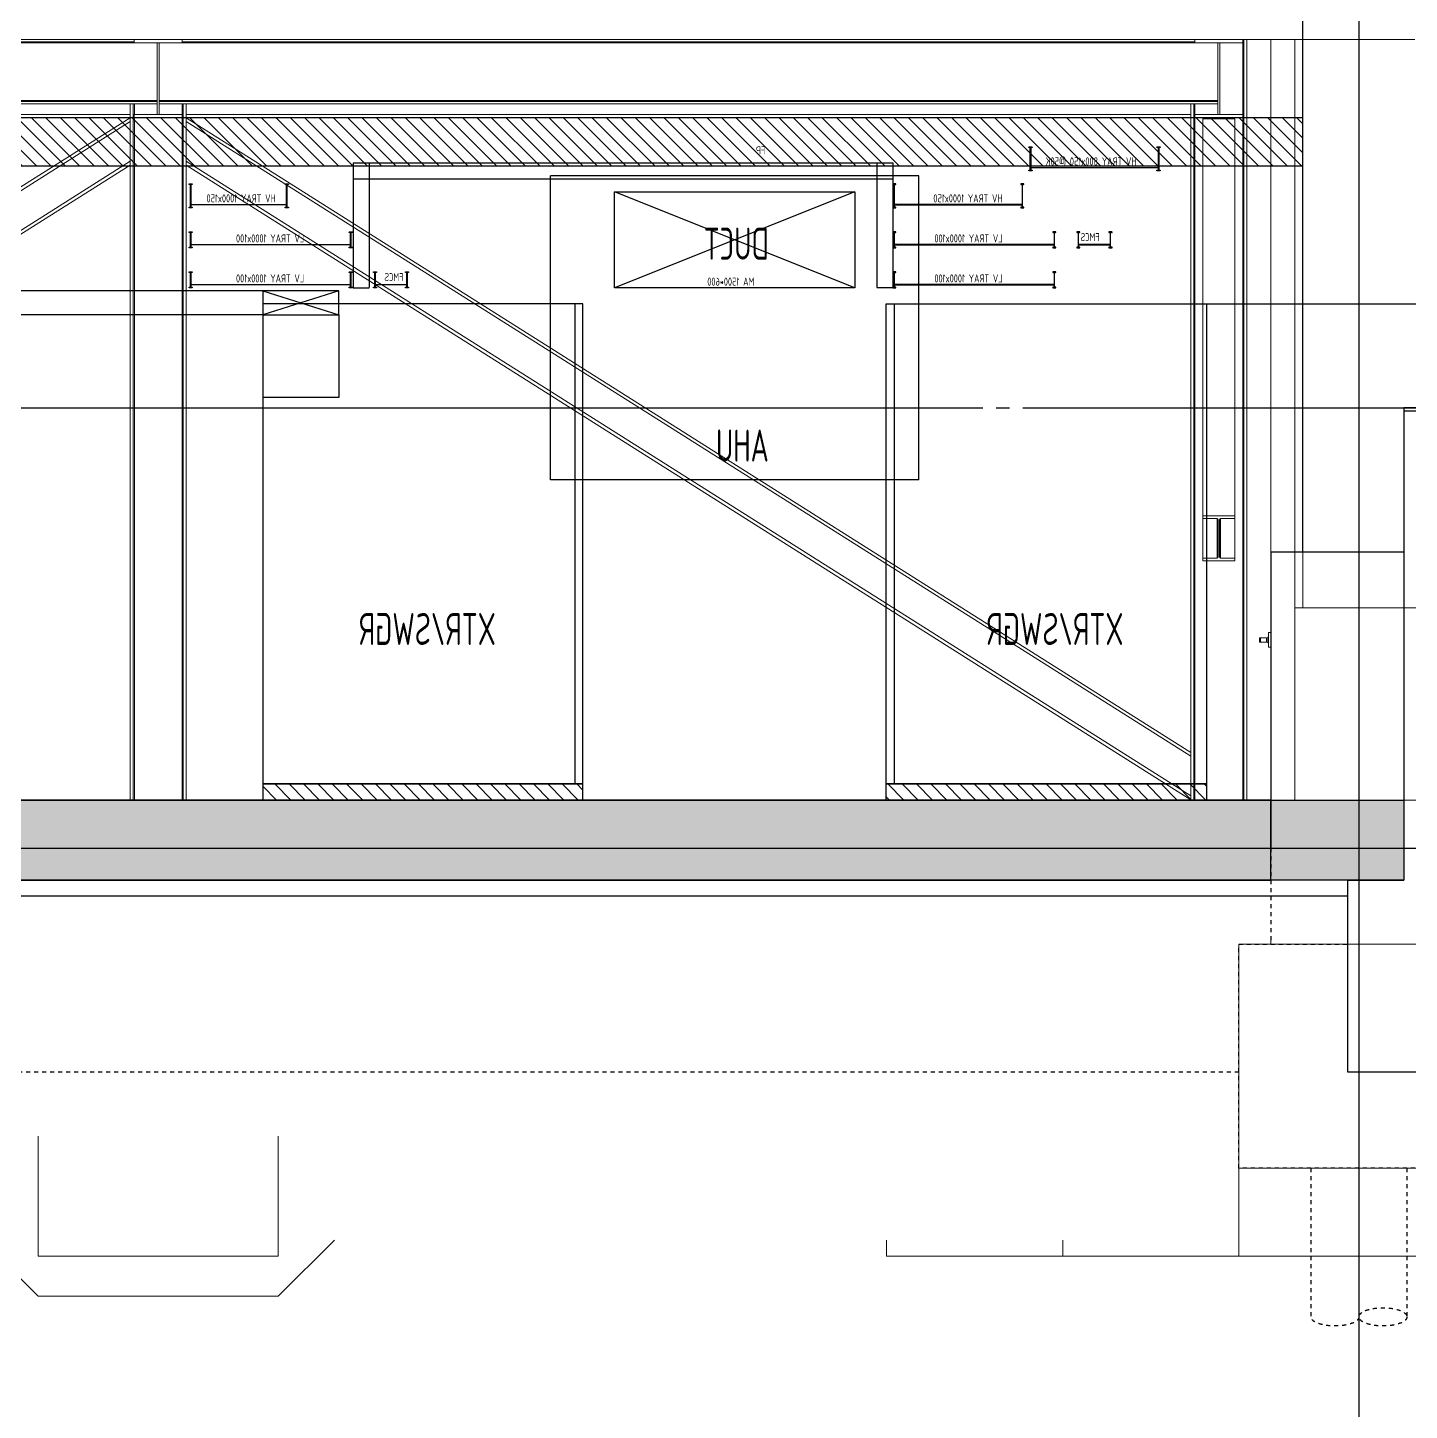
# Model space of a CAD drawing. Header units: millimetres. Extents: x -192235 to 515711, y 45168 to 947868.
# Drawn here: x 181684 to 190315, y 449687 to 458325 of the extents above; entities that cross this region are included whole.
import ezdxf

# ---------------------------------------------------------------- set-up
doc = ezdxf.new("R2010")
doc.units = ezdxf.units.MM
doc.header["$LTSCALE"] = 1000
doc.header["$PDMODE"] = 1
doc.linetypes.add('TPH12-SEC-@20-1$0$CENTERK5', pattern=[6.916, 6.667, -0.083, 0.083, -0.083])
doc.linetypes.add('TPH12-SEC-@20-1$0$DOTK1', pattern=[0.1, 0.05, -0.05])
for name, color, linetype in [('TPH12-SEC-@20-1$0$A-DIM', 7, 'Continuous'), ('TPH12-SEC-@20-1$0$H-SIN', 252, 'TPH12-SEC-@20-1$0$CENTERK5'), ('TPH12-SEC-@20-1$0$KABE1', 252, 'Continuous'), ('TPH12-SEC-@20-1$0$KABE3', 252, 'Continuous'), ('TPH12-SEC-@20-1$0$SIAGE1', 252, 'Continuous'), ('TPH12-SEC-@20-1$0$SIAGE3', 252, 'Continuous'), ('TPH12-SEC-@20-1$0$STEEL3', 252, 'Continuous'), ('TPH12-SEC-@20-1$0$SUGATA3', 252, 'Continuous'), ('TPH12-SEC-@20-1$0$SUGATAD', 252, 'TPH12-SEC-@20-1$0$DOTK1'), ('YFM1P-短$0$A-WALL-IN.200K', 7, 'Continuous'), ('YFM1P-短$0$Door', 7, 'Continuous'), ('YFM1P-短$0$E-BWY-EQPM-N4', 40, 'Continuous'), ('YFM1P-短$0$E-XTR', 4, 'Continuous'), ('YFM1P-短$0$M-FOUN', 252, 'Continuous'), ('YFM1P-短$0$S-BEAM-SHOW.200K', 7, 'Continuous'), ('YFM1P-短$0$S-BEAM.200K', 7, 'Continuous'), ('YFM1P-短$0$S-COL', 7, 'Continuous'), ('YFM1P-短$0$S-COL.200K', 7, 'Continuous'), ('YFM1P-短$0$S-FNDN', 7, 'Continuous'), ('YFM1P-短$0$S-SLAB-SHOW.200K', 7, 'Continuous'), ('YFM1P-短$0$U-ELE', 2, 'Continuous'), ('YFM1P-短$0$U-TXT', 3, 'Continuous')]:
    doc.layers.add(name, color=color, linetype=linetype)
doc.styles.add('TPH12-SEC-@20-1$0$STANDARD', font='txt')
doc.styles.add('YFM1P-短$0$dim-txt', font='isocp.shx', dxfattribs={"width": 0.7, "bigfont": 'chineset.shx'})
doc.dimstyles.new('TPH12-SEC-@20-1$0$生成的_樣式__6', dxfattribs={"dimtxt": 60, "dimasz": 30.4, "dimexe": 0.18, "dimexo": 0.0625, "dimgap": 0, "dimtad": 1, "dimdec": 1, "dimzin": 0, "dimdsep": 46, "dimtxsty": 'TPH12-SEC-@20-1$0$STANDARD', "dimblk": 'TPH12-SEC-@20-1$0$ARROWHEAD_6', "dimblk1": 'TPH12-SEC-@20-1$0$ARROWHEAD_6', "dimblk2": 'TPH12-SEC-@20-1$0$ARROWHEAD_6', "dimcen": 0.09, "dimclrd": 12, "dimclre": 12, "dimclrt": 3, "dimazin": 0, "dimtfac": 1, "dimtdec": 4, "dimtmove": 0, "dimatfit": 3, "dimfxl": 1, "dimtolj": 1, "dimtzin": 0, "dimarcsym": 0})

# ---------------------------------------------------------------- blocks, each defined once
blk = doc.blocks.new('TPH12-SEC-@20-1$0$ARROWHEAD_6')
at = {"color": 0, "linetype": 'Continuous', "lineweight": 0}
for p, q in [((0, 0), (-1, 0)), ((-0.5, -0.5), (0.5, 0.5))]:
    blk.add_line(p, q, dxfattribs=at)
blk = doc.blocks.new('*D947')
at = {"layer": 'DEFPOINTS', "color": 0, "linetype": 'Continuous', "transparency": 16777216}
for p in [(189930, 453200), (203174.8, 453200), (199526.1, 447500)]:
    blk.add_point(p, dxfattribs=at)
at = {"layer": 'TPH12-SEC-@20-1$0$A-DIM', "color": 12, "linetype": 'Continuous', "lineweight": -2, "transparency": 16777216}
for p, q in [((189930.1, 453200), (203175, 453200)), ((203174.8, 453169.6), (203174.8, 451183.3)), ((203174.8, 447530.4), (203174.8, 449516.7)), ((199526.1, 447500), (203175, 447500))]:
    blk.add_line(p, q, dxfattribs=at)
at = {"layer": 'TPH12-SEC-@20-1$0$A-DIM', "color": 12, "linetype": 'Continuous', "lineweight": -2, "transparency": 16777216, "xscale": 30.40000000000001, "yscale": 30.40000000000001, "zscale": 30.40000000000001}
for p, rotation in [((203174.8, 453200), 90), ((203174.8, 447500), 270)]:
    blk.add_blockref('TPH12-SEC-@20-1$0$ARROWHEAD_6', p, dxfattribs=dict(at, rotation=rotation))
at = {"layer": 'TPH12-SEC-@20-1$0$A-DIM', "color": 3, "linetype": 'Continuous', "lineweight": 0, "transparency": 16777216, "insert": (203174.8, 450350), "char_height": 500, "attachment_point": 5, "rotation": 90, "style": 'TPH12-SEC-@20-1$0$STANDARD'}
blk.add_mtext('\\A1;5700', dxfattribs=at)
blk = doc.blocks.new('*D948')
at = {"layer": 'DEFPOINTS', "color": 0, "linetype": 'Continuous', "transparency": 16777216}
for p in [(190000, 455950), (203174.8, 455950), (189930, 453200)]:
    blk.add_point(p, dxfattribs=at)
at = {"layer": 'TPH12-SEC-@20-1$0$A-DIM', "color": 12, "linetype": 'Continuous', "lineweight": -2, "transparency": 16777216}
for p, q in [((190000.1, 455950), (203175, 455950)), ((203174.8, 455919.6), (203174.8, 455450)), ((203174.8, 453230.4), (203174.8, 453700)), ((189930.1, 453200), (203175, 453200))]:
    blk.add_line(p, q, dxfattribs=at)
at = {"layer": 'TPH12-SEC-@20-1$0$A-DIM', "color": 12, "linetype": 'Continuous', "lineweight": -2, "transparency": 16777216, "xscale": 30.40000000000001, "yscale": 30.40000000000001, "zscale": 30.40000000000001}
for p, rotation in [((203174.8, 455950), 90), ((203174.8, 453200), 270)]:
    blk.add_blockref('TPH12-SEC-@20-1$0$ARROWHEAD_6', p, dxfattribs=dict(at, rotation=rotation))
at = {"layer": 'TPH12-SEC-@20-1$0$A-DIM', "color": 3, "linetype": 'Continuous', "lineweight": 0, "transparency": 16777216, "insert": (203174.8, 454575), "char_height": 500, "attachment_point": 5, "rotation": 90, "style": 'TPH12-SEC-@20-1$0$STANDARD'}
blk.add_mtext('\\A1;2750', dxfattribs=at)
blk = doc.blocks.new('*D949')
at = {"layer": 'DEFPOINTS', "color": 0, "linetype": 'Continuous', "transparency": 16777216}
for p in [(199526.1, 462150), (203174.8, 462150), (190000, 455950)]:
    blk.add_point(p, dxfattribs=at)
at = {"layer": 'TPH12-SEC-@20-1$0$A-DIM', "color": 12, "linetype": 'Continuous', "lineweight": -2, "transparency": 16777216}
for p, q in [((199526.1, 462150), (203175, 462150)), ((203174.8, 462119.6), (203174.8, 459883.3)), ((203174.8, 455980.4), (203174.8, 458216.7)), ((190000.1, 455950), (203175, 455950))]:
    blk.add_line(p, q, dxfattribs=at)
at = {"layer": 'TPH12-SEC-@20-1$0$A-DIM', "color": 12, "linetype": 'Continuous', "lineweight": -2, "transparency": 16777216, "xscale": 30.40000000000001, "yscale": 30.40000000000001, "zscale": 30.40000000000001}
for p, rotation in [((203174.8, 462150), 90), ((203174.8, 455950), 270)]:
    blk.add_blockref('TPH12-SEC-@20-1$0$ARROWHEAD_6', p, dxfattribs=dict(at, rotation=rotation))
at = {"layer": 'TPH12-SEC-@20-1$0$A-DIM', "color": 3, "linetype": 'Continuous', "lineweight": 0, "transparency": 16777216, "insert": (203174.8, 459050), "char_height": 500, "attachment_point": 5, "rotation": 90, "style": 'TPH12-SEC-@20-1$0$STANDARD'}
blk.add_mtext('\\A1;6200', dxfattribs=at)
blk = doc.blocks.new('YFM1P-短$0$A$C3b3b58d8')
at = {"layer": 'YFM1P-短$0$E-BWY-EQPM-N4'}
for p, q in [((9210.1, 1918.2), (9828.7, 1918.2)), ((9296.7, -5473.4), (9296.7, 1918.2)), ((9458.5, 1918.2), (9412.4, 1986.4)), ((9412.4, 1986.4), (9594.9, 1855)), ((9594.9, 1855), (9576.8, 1918.2)), ((9703.7, -5473.4), (9703.7, 1918.2)), ((-125, 223.4), (350, 73.4)), ((350, 223.4), (-125, 73.4)), ((350, 223.4), (9603.7, 223.4)), ((1885, 223.4), (2360, 73.4)), ((2360, 223.4), (1885, 73.4)), ((-125, 73.4), (-125, -441.5)), ((350, 73.4), (9603.7, 73.4)), ((350, 73.4), (350, -441.5)), ((1885, 73.4), (1885, -441.5)), ((2360, 73.4), (2360, -441.5)), ((-125, -441.5), (350, -441.5)), ((1885, -441.5), (2360, -441.5)), ((-125, -4671.7), (350, -4821.7)), ((350, -4671.7), (-125, -4821.7)), ((350, -4671.7), (9603.7, -4671.7)), ((1885, -4671.7), (2360, -4821.7)), ((2360, -4671.7), (1885, -4821.7)), ((-125, -4821.7), (-125, -5336.6)), ((350, -4821.7), (9603.7, -4821.7)), ((350, -4821.7), (350, -5336.6)), ((1885, -4821.7), (1885, -5336.6)), ((2360, -4821.7), (2360, -5336.6)), ((-125, -5336.6), (350, -5336.6)), ((1885, -5336.6), (2360, -5336.6)), ((9458.5, -5473.4), (9412.4, -5405.2)), ((9412.4, -5405.2), (9594.9, -5536.6)), ((9210.1, -5473.4), (9828.7, -5473.4)), ((9594.9, -5536.6), (9576.8, -5473.4))]:
    blk.add_line(p, q, dxfattribs=at)
for points in [[(-125, 73.4), (-125, 223.4), (350, 223.4), (350, 73.4)], [(1885, 73.4), (1885, 223.4), (2360, 223.4), (2360, 73.4)], [(-125, -4821.7), (-125, -4671.7), (350, -4671.7), (350, -4821.7)], [(1885, -4821.7), (1885, -4671.7), (2360, -4671.7), (2360, -4821.7)]]:
    blk.add_lwpolyline(points, close=True, dxfattribs=at)
blk = doc.blocks.new('YFM1P-短$0$A$Ccdcfd3cc')
at = {"layer": 'YFM1P-短$0$M-FOUN', "color": 6}
for p, q in [((0, 0), (0, 1900)), ((0, 1900), (2300, 1900)), ((2300, 0), (2300, 1900)), ((0, 0), (2300, 0))]:
    blk.add_line(p, q, dxfattribs=at)
blk = doc.blocks.new('*U1592')
for p, q in [((-1, 14.66), (-1, 14.5)), ((-1, 14.5), (-0.76, 14.5)), ((-0.76, 14.5), (-0.76, 14.66)), ((0.66, 15), (-0.66, 15)), ((-0.66, 14.76), (-0.12, 14.76)), ((-0.12, 14.76), (-0.12, 0.3)), ((0.12, 2.54), (0.12, 14.76)), ((0.12, 14.76), (0.66, 14.76)), ((0.76, 14.66), (0.76, 14.5)), ((0.76, 14.5), (1, 14.5)), ((1, 14.5), (1, 14.66)), ((59, 14.66), (59, 14.5)), ((59, 14.5), (59.24, 14.5)), ((59.24, 14.5), (59.24, 14.66)), ((60.66, 15), (59.34, 15)), ((59.34, 14.76), (59.88, 14.76)), ((59.88, 14.76), (59.88, 2.54)), ((60.12, 0.3), (60.12, 14.76)), ((60.12, 14.76), (60.66, 14.76)), ((60.76, 14.66), (60.76, 14.5)), ((60.76, 14.5), (61, 14.5)), ((61, 14.5), (61, 14.66)), ((-0.12, 0.3), (-1, 0.3)), ((-1, 0.3), (-1, 0)), ((-1, 0), (1, 0)), ((0.12, 1.84), (59.88, 1.84)), ((0.12, 0.3), (0.12, 1.84)), ((1, 0.3), (0.12, 0.3)), ((59.38, 2.04), (0.62, 2.04)), ((1, 0), (1, 0.3)), ((59.88, 0.3), (59, 0.3)), ((59, 0.3), (59, 0)), ((59, 0), (61, 0)), ((59.88, 1.84), (59.88, 0.3)), ((61, 0.3), (60.12, 0.3)), ((61, 0), (61, 0.3))]:
    blk.add_line(p, q)
for centre, radius, start, end in [((-0.66, 14.66), 0.34, 90, 180), ((-0.66, 14.66), 0.1, 90, 180), ((0.66, 14.66), 0.34, 360, 90), ((0.66, 14.66), 0.1, 360, 90), ((59.34, 14.66), 0.34, 90, 180), ((59.34, 14.66), 0.1, 90, 180), ((60.66, 14.66), 0.34, 0, 90), ((60.66, 14.66), 0.1, 360, 90), ((0.62, 2.54), 0.5, 180, 270), ((59.38, 2.54), 0.5, 270, 360)]:
    blk.add_arc(centre, radius, start, end)
blk = doc.blocks.new('*U1585')
for p, q in [((-1, 9.66), (-1, 9.5)), ((-1, 9.5), (-0.76, 9.5)), ((-0.76, 9.5), (-0.76, 9.66)), ((0.66, 10), (-0.66, 10)), ((-0.66, 9.76), (-0.12, 9.76)), ((-0.12, 9.76), (-0.12, 0.3)), ((0.12, 2.54), (0.12, 9.76)), ((0.12, 9.76), (0.66, 9.76)), ((0.76, 9.66), (0.76, 9.5)), ((0.76, 9.5), (1, 9.5)), ((1, 9.5), (1, 9.66)), ((99, 9.66), (99, 9.5)), ((99, 9.5), (99.24, 9.5)), ((99.24, 9.5), (99.24, 9.66)), ((100.66, 10), (99.34, 10)), ((99.34, 9.76), (99.88, 9.76)), ((99.88, 9.76), (99.88, 2.54)), ((100.12, 0.3), (100.12, 9.76)), ((100.12, 9.76), (100.66, 9.76)), ((100.76, 9.66), (100.76, 9.5)), ((100.76, 9.5), (101, 9.5)), ((101, 9.5), (101, 9.66)), ((-0.12, 0.3), (-1, 0.3)), ((-1, 0.3), (-1, 0)), ((-1, 0), (1, 0)), ((0.12, 1.84), (99.88, 1.84)), ((0.12, 0.3), (0.12, 1.84)), ((1, 0.3), (0.12, 0.3)), ((99.38, 2.04), (0.62, 2.04)), ((1, 0), (1, 0.3)), ((99.88, 0.3), (99, 0.3)), ((99, 0.3), (99, 0)), ((99, 0), (101, 0)), ((99.88, 1.84), (99.88, 0.3)), ((101, 0.3), (100.12, 0.3)), ((101, 0), (101, 0.3))]:
    blk.add_line(p, q)
for centre, radius, start, end in [((-0.66, 9.66), 0.34, 90, 180), ((-0.66, 9.66), 0.1, 90, 180), ((0.66, 9.66), 0.34, 360, 90), ((0.66, 9.66), 0.1, 360, 90), ((99.34, 9.66), 0.34, 90, 180), ((99.34, 9.66), 0.1, 90, 180), ((100.66, 9.66), 0.34, 0, 90), ((100.66, 9.66), 0.1, 360, 90), ((0.62, 2.54), 0.5, 180, 270), ((99.38, 2.54), 0.5, 270, 360)]:
    blk.add_arc(centre, radius, start, end)
blk = doc.blocks.new('*U1586')
for p, q in [((-1, 9.66), (-1, 9.5)), ((-1, 9.5), (-0.76, 9.5)), ((-0.76, 9.5), (-0.76, 9.66)), ((0.66, 10), (-0.66, 10)), ((-0.66, 9.76), (-0.12, 9.76)), ((-0.12, 9.76), (-0.12, 0.3)), ((0.12, 2.54), (0.12, 9.76)), ((0.12, 9.76), (0.66, 9.76)), ((0.76, 9.66), (0.76, 9.5)), ((0.76, 9.5), (1, 9.5)), ((1, 9.5), (1, 9.66)), ((19, 9.66), (19, 9.5)), ((19, 9.5), (19.24, 9.5)), ((19.24, 9.5), (19.24, 9.66)), ((20.66, 10), (19.34, 10)), ((19.34, 9.76), (19.88, 9.76)), ((19.88, 9.76), (19.88, 2.54)), ((20.12, 0.3), (20.12, 9.76)), ((20.12, 9.76), (20.66, 9.76)), ((20.76, 9.66), (20.76, 9.5)), ((20.76, 9.5), (21, 9.5)), ((21, 9.5), (21, 9.66)), ((-0.12, 0.3), (-1, 0.3)), ((-1, 0.3), (-1, 0)), ((-1, 0), (1, 0)), ((0.12, 1.84), (19.88, 1.84)), ((0.12, 0.3), (0.12, 1.84)), ((1, 0.3), (0.12, 0.3)), ((19.38, 2.04), (0.62, 2.04)), ((1, 0), (1, 0.3)), ((19.88, 0.3), (19, 0.3)), ((19, 0.3), (19, 0)), ((19, 0), (21, 0)), ((19.88, 1.84), (19.88, 0.3)), ((21, 0.3), (20.12, 0.3)), ((21, 0), (21, 0.3))]:
    blk.add_line(p, q)
for centre, radius, start, end in [((-0.66, 9.66), 0.34, 90, 180), ((-0.66, 9.66), 0.1, 90, 180), ((0.66, 9.66), 0.34, 360, 90), ((0.66, 9.66), 0.1, 360, 90), ((19.34, 9.66), 0.34, 90, 180), ((19.34, 9.66), 0.1, 90, 180), ((20.66, 9.66), 0.34, 0, 90), ((20.66, 9.66), 0.1, 360, 90), ((0.62, 2.54), 0.5, 180, 270), ((19.38, 2.54), 0.5, 270, 360)]:
    blk.add_arc(centre, radius, start, end)
blk = doc.blocks.new('*U1591')
for p, q in [((-1, 14.66), (-1, 14.5)), ((-1, 14.5), (-0.76, 14.5)), ((-0.76, 14.5), (-0.76, 14.66)), ((0.66, 15), (-0.66, 15)), ((-0.66, 14.76), (-0.12, 14.76)), ((-0.12, 14.76), (-0.12, 0.3)), ((0.12, 2.54), (0.12, 14.76)), ((0.12, 14.76), (0.66, 14.76)), ((0.76, 14.66), (0.76, 14.5)), ((0.76, 14.5), (1, 14.5)), ((1, 14.5), (1, 14.66)), ((79, 14.66), (79, 14.5)), ((79, 14.5), (79.24, 14.5)), ((79.24, 14.5), (79.24, 14.66)), ((80.66, 15), (79.34, 15)), ((79.34, 14.76), (79.88, 14.76)), ((79.88, 14.76), (79.88, 2.54)), ((80.12, 0.3), (80.12, 14.76)), ((80.12, 14.76), (80.66, 14.76)), ((80.76, 14.66), (80.76, 14.5)), ((80.76, 14.5), (81, 14.5)), ((81, 14.5), (81, 14.66)), ((-0.12, 0.3), (-1, 0.3)), ((-1, 0.3), (-1, 0)), ((-1, 0), (1, 0)), ((0.12, 1.84), (79.88, 1.84)), ((0.12, 0.3), (0.12, 1.84)), ((1, 0.3), (0.12, 0.3)), ((79.38, 2.04), (0.62, 2.04)), ((1, 0), (1, 0.3)), ((79.88, 0.3), (79, 0.3)), ((79, 0.3), (79, 0)), ((79, 0), (81, 0)), ((79.88, 1.84), (79.88, 0.3)), ((81, 0.3), (80.12, 0.3)), ((81, 0), (81, 0.3))]:
    blk.add_line(p, q)
for centre, radius, start, end in [((-0.66, 14.66), 0.34, 90, 180), ((-0.66, 14.66), 0.1, 90, 180), ((0.66, 14.66), 0.34, 360, 90), ((0.66, 14.66), 0.1, 360, 90), ((79.34, 14.66), 0.34, 90, 180), ((79.34, 14.66), 0.1, 90, 180), ((80.66, 14.66), 0.34, 0, 90), ((80.66, 14.66), 0.1, 360, 90), ((0.62, 2.54), 0.5, 180, 270), ((79.38, 2.54), 0.5, 270, 360)]:
    blk.add_arc(centre, radius, start, end)
blk = doc.blocks.new('*U1583')
for p, q in [((-1, 14.66), (-1, 14.5)), ((-1, 14.5), (-0.76, 14.5)), ((-0.76, 14.5), (-0.76, 14.66)), ((0.66, 15), (-0.66, 15)), ((-0.66, 14.76), (-0.12, 14.76)), ((-0.12, 14.76), (-0.12, 0.3)), ((0.12, 2.54), (0.12, 14.76)), ((0.12, 14.76), (0.66, 14.76)), ((0.76, 14.66), (0.76, 14.5)), ((0.76, 14.5), (1, 14.5)), ((1, 14.5), (1, 14.66)), ((79, 14.66), (79, 14.5)), ((79, 14.5), (79.24, 14.5)), ((79.24, 14.5), (79.24, 14.66)), ((80.66, 15), (79.34, 15)), ((79.34, 14.76), (79.88, 14.76)), ((79.88, 14.76), (79.88, 2.54)), ((80.12, 0.3), (80.12, 14.76)), ((80.12, 14.76), (80.66, 14.76)), ((80.76, 14.66), (80.76, 14.5)), ((80.76, 14.5), (81, 14.5)), ((81, 14.5), (81, 14.66)), ((-0.12, 0.3), (-1, 0.3)), ((-1, 0.3), (-1, 0)), ((-1, 0), (1, 0)), ((0.12, 1.84), (79.88, 1.84)), ((0.12, 0.3), (0.12, 1.84)), ((1, 0.3), (0.12, 0.3)), ((79.38, 2.04), (0.62, 2.04)), ((1, 0), (1, 0.3)), ((79.88, 0.3), (79, 0.3)), ((79, 0.3), (79, 0)), ((79, 0), (81, 0)), ((79.88, 1.84), (79.88, 0.3)), ((81, 0.3), (80.12, 0.3)), ((81, 0), (81, 0.3))]:
    blk.add_line(p, q)
for centre, radius, start, end in [((-0.66, 14.66), 0.34, 90, 180), ((-0.66, 14.66), 0.1, 90, 180), ((0.66, 14.66), 0.34, 360, 90), ((0.66, 14.66), 0.1, 360, 90), ((79.34, 14.66), 0.34, 90, 180), ((79.34, 14.66), 0.1, 90, 180), ((80.66, 14.66), 0.34, 0, 90), ((80.66, 14.66), 0.1, 360, 90), ((0.62, 2.54), 0.5, 180, 270), ((79.38, 2.54), 0.5, 270, 360)]:
    blk.add_arc(centre, radius, start, end)
blk = doc.blocks.new('YFM1P-短$0$剖面元素_3761_4', base_point=(73786.37, -4309.23))
at = {"layer": 'YFM1P-短$0$S-COL', "color": 8, "lineweight": 0}
blk.add_line((73821.37, -4189.23), (73821.37, -3834.23), dxfattribs=at)
blk = doc.blocks.new('YFM1P-短$0$剖面元素_3806_4', base_point=(73786.37, -4309.23))
at = {"layer": 'YFM1P-短$0$S-COL', "color": 8, "lineweight": 0}
for p, q in [((73731.37, -4309.23), (73731.37, -4189.23)), ((73731.37, -4189.23), (73826.37, -4189.23)), ((73731.37, -4399.23), (73731.37, -4394.23)), ((73841.37, -4399.23), (73841.37, -4394.23))]:
    blk.add_line(p, q, dxfattribs=at)
blk = doc.blocks.new('YFM1P-短$0$剖面元素_3821_4', base_point=(73786.37, -4309.23))
at = {"layer": 'YFM1P-短$0$S-FNDN', "color": 8, "lineweight": 0}
for p, q in [((73861.37, -4594.23), (73861.37, -4539.23)), ((73731.09, -4594.23), (73861.37, -4594.23))]:
    blk.add_line(p, q, dxfattribs=at)
blk = doc.blocks.new('YFM1P-短$0$剖面元素_3825_4', base_point=(73786.37, -4309.23))
at = {"layer": 'YFM1P-短$0$S-FNDN', "color": 8, "lineweight": 0}
for p, q in [((74081.37, -4594.23), (74081.37, -4584.23)), ((73971.37, -4594.23), (74081.37, -4594.23))]:
    blk.add_line(p, q, dxfattribs=at)
blk = doc.blocks.new('YFM1P-短$0$剖面元素_3827_4', base_point=(73786.37, -4309.23))
at = {"layer": 'YFM1P-短$0$S-FNDN', "color": 8, "lineweight": 0}
for p, q in [((73971.37, -4594.23), (73971.37, -4584.23)), ((73861.37, -4594.23), (73971.37, -4594.23))]:
    blk.add_line(p, q, dxfattribs=at)
blk = doc.blocks.new('YFM1P-短$0$剖面元素_3834_4', base_point=(73786.37, -4309.23))
at = {"layer": 'YFM1P-短$0$S-FNDN', "color": 1, "lineweight": 0}
for p, q in [((73711.37, -4399.23), (73711.37, -4539.23)), ((73861.37, -4399.23), (73711.37, -4399.23)), ((73861.37, -4399.23), (73861.37, -4539.23)), ((73861.37, -4539.23), (73711.37, -4539.23))]:
    blk.add_line(p, q, dxfattribs=at)
blk = doc.blocks.new('YFM1P-短$0$剖面元素_3878_4', base_point=(73786.37, -4309.23))
at = {"layer": 'YFM1P-短$0$S-FNDN', "color": 8, "lineweight": 0}
for p, q in [((74461.37, -4619.23), (74426.37, -4584.23)), ((74611.37, -4619.23), (74646.37, -4584.23)), ((74461.37, -4619.23), (74611.37, -4619.23))]:
    blk.add_line(p, q, dxfattribs=at)
blk = doc.blocks.new('YFM1P-短$0$剖面元素_3948_4', base_point=(73786.37, -4309.23))
at = {"layer": 'YFM1P-短$0$S-FNDN', "color": 8, "lineweight": 0}
for p, q in [((74461.37, -4594.23), (74461.37, -4519.23)), ((74611.37, -4594.23), (74611.37, -4519.23)), ((74461.37, -4594.23), (74611.37, -4594.23))]:
    blk.add_line(p, q, dxfattribs=at)
blk = doc.blocks.new('YFM1P-短$0$剖面元素_4465_4', base_point=(73786.37, -4309.23))
at = {"layer": 'YFM1P-短$0$S-SLAB-SHOW.200K', "color": 1, "lineweight": 0}
for p, q in [((73826.37, -4309.23), (73538.37, -4309.23)), ((73841.37, -4309.23), (73826.37, -4309.23)), ((75326.37, -4309.23), (73841.37, -4309.23))]:
    blk.add_line(p, q, dxfattribs=at)
blk = doc.blocks.new('YFM1P-短$0$剖面元素_4467_4', base_point=(73786.37, -4309.23))
at = {"layer": 'YFM1P-短$0$S-SLAB-SHOW.200K', "color": 1, "lineweight": 0}
for p, q in [((73826.37, -3834.23), (73751.37, -3834.23)), ((73841.37, -3834.23), (73826.37, -3834.23)), ((73858.87, -3834.23), (73841.37, -3834.23)), ((73888.87, -3834.23), (73858.87, -3834.23)), ((74521.37, -3834.23), (73888.87, -3834.23)), ((74551.37, -3834.23), (74521.37, -3834.23)), ((75183.87, -3834.23), (74551.37, -3834.23))]:
    blk.add_line(p, q, dxfattribs=at)
blk = doc.blocks.new('YFM1P-短$0$剖面元素_4468_4', base_point=(73786.37, -4309.23))
at = {"layer": 'YFM1P-短$0$S-BEAM.200K', "color": 1, "lineweight": 0}
for p, q in [((73888.87, -3881.03), (73889.47, -3881.03)), ((73888.87, -3883.03), (73889.47, -3883.03)), ((73891.37, -3881.03), (74518.87, -3881.03)), ((73891.37, -3883.03), (74518.87, -3883.03)), ((74520.77, -3881.03), (74521.37, -3881.03)), ((74520.77, -3883.03), (74521.37, -3883.03)), ((74551.37, -3881.03), (74551.97, -3881.03)), ((74551.37, -3883.03), (74551.97, -3883.03)), ((74553.87, -3881.03), (75181.37, -3881.03)), ((74553.87, -3883.03), (75181.37, -3883.03)), ((75183.27, -3881.03), (75183.87, -3881.03)), ((75183.27, -3883.03), (75183.87, -3883.03))]:
    blk.add_line(p, q, dxfattribs=at)
blk = doc.blocks.new('YFM1P-短$0$剖面元素_4469_4', base_point=(73786.37, -4309.23))
at = {"layer": 'YFM1P-短$0$S-BEAM.200K', "color": 1, "lineweight": 0}
for p, q in [((73858.87, -3834.23), (73858.87, -3836.23)), ((73888.87, -3834.23), (73888.87, -3836.23)), ((73873.27, -3836.23), (73858.87, -3836.23)), ((73873.27, -3836.23), (73873.27, -3881.03)), ((73874.47, -3836.23), (73873.27, -3836.23)), ((73874.47, -3836.23), (73874.47, -3881.03)), ((73888.87, -3836.23), (73874.47, -3836.23)), ((73858.87, -3881.03), (73858.87, -3883.03)), ((73873.27, -3881.03), (73858.87, -3881.03)), ((73888.87, -3883.03), (73858.87, -3883.03)), ((73874.47, -3881.03), (73873.27, -3881.03)), ((73888.87, -3881.03), (73874.47, -3881.03)), ((73888.87, -3881.03), (73888.87, -3883.03))]:
    blk.add_line(p, q, dxfattribs=at)
blk = doc.blocks.new('YFM1P-短$0$剖面元素_4471_4', base_point=(73786.37, -4309.23))
at = {"layer": 'YFM1P-短$0$S-BEAM.200K', "color": 1, "lineweight": 0}
for p, q in [((74521.37, -3834.23), (74521.37, -3836.23)), ((74551.37, -3834.23), (74551.37, -3836.23)), ((74535.77, -3836.23), (74521.37, -3836.23)), ((74535.77, -3836.23), (74535.77, -3881.03)), ((74536.97, -3836.23), (74535.77, -3836.23)), ((74536.97, -3836.23), (74536.97, -3881.03)), ((74551.37, -3836.23), (74536.97, -3836.23)), ((74521.37, -3881.03), (74521.37, -3883.03)), ((74535.77, -3881.03), (74521.37, -3881.03)), ((74551.37, -3883.03), (74521.37, -3883.03)), ((74536.97, -3881.03), (74535.77, -3881.03)), ((74551.37, -3881.03), (74536.97, -3881.03)), ((74551.37, -3881.03), (74551.37, -3883.03))]:
    blk.add_line(p, q, dxfattribs=at)
blk = doc.blocks.new('YFM1P-短$0$剖面元素_4472_4', base_point=(73786.37, -4309.23))
at = {"layer": 'YFM1P-短$0$S-BEAM.200K', "color": 1, "lineweight": 0}
for p, q in [((73888.87, -3835.53), (74521.37, -3835.53)), ((73888.87, -3836.13), (74521.37, -3836.13)), ((74551.37, -3835.53), (75183.87, -3835.53)), ((74551.37, -3836.13), (75183.87, -3836.13)), ((73874.47, -3872.33), (74535.77, -3872.33)), ((73874.47, -3872.93), (74535.77, -3872.93)), ((73874.47, -3874.23), (74535.77, -3874.23)), ((74536.97, -3872.33), (75198.27, -3872.33)), ((74536.97, -3872.93), (75198.27, -3872.93)), ((74536.97, -3874.23), (75198.27, -3874.23))]:
    blk.add_line(p, q, dxfattribs=at)
blk = doc.blocks.new('YFM1P-短$0$剖面元素_4473_4', base_point=(73786.37, -4309.23))
at = {"layer": 'YFM1P-短$0$S-COL.200K', "color": 1, "lineweight": 0}
for p, q in [((74518.87, -4309.23), (74518.87, -3874.23)), ((74520.77, -4309.23), (74520.77, -3874.23)), ((74521.47, -3881.03), (74521.47, -3874.23)), ((74551.27, -3881.03), (74551.27, -3874.23)), ((74551.97, -4309.23), (74551.97, -3874.23)), ((74553.87, -4309.23), (74553.87, -3874.23)), ((74521.47, -4309.23), (74521.47, -3883.03)), ((74551.27, -4309.23), (74551.27, -3883.03))]:
    blk.add_line(p, q, dxfattribs=at)
blk = doc.blocks.new('YFM1P-短$0$剖面元素_4474_4', base_point=(73786.37, -4309.23))
at = {"layer": 'YFM1P-短$0$S-COL.200K', "color": 1, "lineweight": 0}
for p, q in [((73856.37, -4309.23), (73856.37, -3834.23)), ((73858.27, -4309.23), (73858.27, -3834.23)), ((73858.97, -3881.03), (73858.97, -3836.23)), ((73888.77, -3881.03), (73888.77, -3874.23)), ((73889.47, -4309.23), (73889.47, -3874.23)), ((73891.37, -4309.23), (73891.37, -3874.23)), ((73858.97, -4309.23), (73858.97, -3883.03)), ((73888.77, -4309.23), (73888.77, -3883.03))]:
    blk.add_line(p, q, dxfattribs=at)
blk = doc.blocks.new('YFM1P-短$0$剖面元素_4476_4', base_point=(73786.37, -4309.23))
at = {"layer": 'YFM1P-短$0$S-BEAM-SHOW.200K', "color": 1, "lineweight": 0}
for p, q in [((75181.37, -4279.47), (74553.87, -3883.03)), ((75181.37, -4281.83), (74553.87, -3885.39)), ((75181.37, -4306.67), (74553.87, -3910.23)), ((75181.37, -4309.04), (74553.87, -3912.6))]:
    blk.add_line(p, q, dxfattribs=at)
blk = doc.blocks.new('YFM1P-短$0$剖面元素_4477_4', base_point=(73786.37, -4309.23))
at = {"layer": 'YFM1P-短$0$S-BEAM-SHOW.200K', "color": 1, "lineweight": 0}
for p, q in [((73891.37, -4279.47), (74518.87, -3883.03)), ((73891.37, -4281.83), (74518.87, -3885.39)), ((73891.37, -4306.67), (74518.87, -3910.23)), ((73891.37, -4309.04), (74518.87, -3912.6))]:
    blk.add_line(p, q, dxfattribs=at)
blk = doc.blocks.new('YFM1P-短$0$剖面元素_4478_4', base_point=(73786.37, -4309.23))
at = {"layer": 'YFM1P-短$0$S-BEAM-SHOW.200K', "color": 1, "lineweight": 0}
for p, q in [((73883.87, -3883.62), (73863.87, -3883.62)), ((73863.87, -4131.7), (73863.87, -3883.62)), ((73883.87, -4131.7), (73883.87, -3883.62)), ((73863.87, -4131.7), (73863.87, -4133.39)), ((73883.87, -4131.7), (73863.87, -4131.7)), ((73863.87, -4158.21), (73863.87, -4133.39)), ((73872.87, -4133.39), (73863.87, -4133.39)), ((73872.87, -4158.21), (73872.87, -4133.39)), ((73872.87, -4133.39), (73873.3, -4133.64)), ((73874.87, -4133.39), (73874.45, -4133.64)), ((73874.87, -4158.21), (73874.87, -4133.39)), ((73883.87, -4133.39), (73874.87, -4133.39)), ((73883.87, -4131.7), (73883.87, -4133.39)), ((73883.87, -4158.21), (73883.87, -4133.39)), ((73863.87, -4158.21), (73863.87, -4159.9)), ((73872.87, -4158.21), (73863.87, -4158.21)), ((73883.87, -4159.9), (73863.87, -4159.9)), ((73873.3, -4157.96), (73872.87, -4158.21)), ((73874.45, -4157.96), (73874.87, -4158.21)), ((73883.87, -4158.21), (73874.87, -4158.21)), ((73883.87, -4158.21), (73883.87, -4159.9))]:
    blk.add_line(p, q, dxfattribs=at)
at = {"layer": 'YFM1P-短$0$S-BEAM-SHOW.200K', "color": 1, "lineweight": 0, "flags": 128}
for points in [[(73873.3, -4133.64), (73873.47, -4134.24), (73873.47, -4157.37), (73873.3, -4157.96)], [(73874.45, -4133.64), (73874.27, -4134.24), (73874.27, -4157.37), (73874.45, -4157.96)]]:
    blk.add_lwpolyline(points, dxfattribs=at)
blk = doc.blocks.new('YFM1P-短$0$剖面元素_4485_4', base_point=(73786.37, -4309.23))
at = {"layer": 'YFM1P-短$0$A-WALL-IN.200K', "color": 1, "lineweight": 0}
for p, q in [((73826.37, -3834.23), (73826.37, -4309.23)), ((73841.37, -3834.23), (73841.37, -4309.23))]:
    blk.add_line(p, q, dxfattribs=at)
blk = doc.blocks.new('YFM1P-短$0$剖面元素_4487_4', base_point=(73786.37, -4309.23))
at = {"layer": 'YFM1P-短$0$Door', "color": 1, "lineweight": 0}
for p, q in [((73841.38, -4073.03), (73841.38, -4078.82)), ((73841.38, -4082.44), (73841.38, -4088.24)), ((73841.38, -4091.86), (73841.38, -4097.65)), ((73841.38, -4101.28), (73841.38, -4107.07)), ((73841.38, -4110.69), (73841.38, -4116.49)), ((73841.38, -4120.11), (73841.38, -4125.9)), ((73841.38, -4129.53), (73841.38, -4135.32)), ((73841.38, -4138.94), (73841.38, -4144.74)), ((73841.38, -4148.36), (73841.38, -4154.15)), ((73841.38, -4157.78), (73841.38, -4163.57)), ((73841.38, -4167.19), (73841.38, -4172.99)), ((73841.38, -4176.61), (73841.38, -4182.41)), ((73841.38, -4185.33), (73841.38, -4191.13)), ((73841.38, -4196.92), (73841.38, -4191.13)), ((73841.38, -4204.68), (73841.38, -4199.85)), ((73842.86, -4204.68), (73841.38, -4204.68)), ((73842.87, -4204.68), (73842.87, -4205.28)), ((73842.87, -4205.28), (73842.87, -4206.95)), ((73841.38, -4215.06), (73841.38, -4213.78)), ((73842.86, -4213.78), (73841.38, -4213.78)), ((73842.87, -4206.95), (73842.87, -4209.23)), ((73842.97, -4207.38), (73842.87, -4207.03)), ((73842.87, -4209.23), (73842.87, -4211.5)), ((73842.97, -4211.08), (73842.87, -4211.43)), ((73842.87, -4211.5), (73842.87, -4213.17)), ((73842.87, -4213.17), (73842.87, -4213.78)), ((73843.22, -4207.63), (73842.97, -4207.38)), ((73843.22, -4210.82), (73842.97, -4211.08)), ((73843.67, -4207.83), (73843.22, -4207.63)), ((73843.67, -4210.63), (73843.22, -4210.82)), ((73843.67, -4207.83), (73843.67, -4208.01)), ((73843.67, -4208.01), (73843.67, -4208.53)), ((73843.67, -4208.53), (73843.67, -4209.23)), ((73843.67, -4209.23), (73843.67, -4209.93)), ((73843.67, -4209.93), (73843.67, -4210.44)), ((73843.67, -4210.44), (73843.67, -4210.63)), ((73844.16, -4208.23), (73843.68, -4208.23)), ((73844.16, -4210.23), (73843.68, -4210.23)), ((73844.17, -4207.83), (73844.17, -4208.01)), ((73844.17, -4207.83), (73847.77, -4207.83)), ((73844.17, -4208.01), (73844.17, -4208.53)), ((73844.17, -4208.53), (73844.17, -4209.23)), ((73844.17, -4209.23), (73844.17, -4209.93)), ((73844.17, -4209.93), (73844.17, -4210.44)), ((73844.17, -4210.44), (73844.17, -4210.63)), ((73844.17, -4210.63), (73847.77, -4210.63)), ((73847.77, -4207.83), (73848.47, -4207.83)), ((73847.77, -4207.83), (73847.77, -4208.01)), ((73847.77, -4208.01), (73847.77, -4208.53)), ((73847.77, -4208.53), (73847.77, -4209.23)), ((73847.77, -4209.23), (73847.77, -4209.93)), ((73847.77, -4209.93), (73847.77, -4210.44)), ((73847.77, -4210.44), (73847.77, -4210.63)), ((73847.77, -4210.63), (73848.47, -4210.63)), ((73848.47, -4208.01), (73848.47, -4207.83)), ((73848.47, -4208.53), (73848.47, -4208.01)), ((73848.47, -4209.23), (73848.47, -4208.53)), ((73848.47, -4208.53), (73848.57, -4208.53)), ((73848.47, -4209.93), (73848.47, -4209.23)), ((73848.47, -4210.44), (73848.47, -4209.93)), ((73848.47, -4209.93), (73848.57, -4209.93)), ((73848.47, -4210.63), (73848.47, -4210.44)), ((73848.57, -4208.53), (73848.57, -4208.73)), ((73848.57, -4208.73), (73848.57, -4209.23)), ((73848.57, -4209.23), (73848.57, -4209.72)), ((73848.57, -4209.72), (73848.57, -4209.93)), ((73841.38, -4224.47), (73841.38, -4218.68)), ((73841.38, -4233.89), (73841.38, -4228.1)), ((73841.38, -4243.31), (73841.38, -4237.51)), ((73841.38, -4252.72), (73841.38, -4246.93)), ((73841.38, -4262.14), (73841.38, -4256.35)), ((73841.38, -4271.56), (73841.38, -4265.76)), ((73841.38, -4280.97), (73841.38, -4275.18)), ((73841.38, -4290.39), (73841.38, -4284.6)), ((73841.38, -4299.81), (73841.38, -4294.01)), ((73841.38, -4309.23), (73841.38, -4303.43))]:
    blk.add_line(p, q, dxfattribs=at)
blk = doc.blocks.new('YFM1P-短$0$A$Cec50b6d4')
at = {"layer": 'YFM1P-短$0$A-WALL-IN.200K', "lineweight": 0}
blk.add_blockref('YFM1P-短$0$剖面元素_4485_4', (0, 0), dxfattribs=at)
at = {"layer": 'YFM1P-短$0$Door', "lineweight": 0}
blk.add_blockref('YFM1P-短$0$剖面元素_4487_4', (0, 0), dxfattribs=at)
at = {"layer": 'YFM1P-短$0$S-BEAM-SHOW.200K', "lineweight": 0}
for name in ['YFM1P-短$0$剖面元素_4478_4', 'YFM1P-短$0$剖面元素_4477_4', 'YFM1P-短$0$剖面元素_4476_4']:
    blk.add_blockref(name, (0, 0), dxfattribs=at)
at = {"layer": 'YFM1P-短$0$S-BEAM.200K', "lineweight": 0}
for name in ['YFM1P-短$0$剖面元素_4469_4', 'YFM1P-短$0$剖面元素_4472_4', 'YFM1P-短$0$剖面元素_4471_4', 'YFM1P-短$0$剖面元素_4468_4']:
    blk.add_blockref(name, (0, 0), dxfattribs=at)
at = {"layer": 'YFM1P-短$0$S-COL', "lineweight": 0}
for name in ['YFM1P-短$0$剖面元素_3761_4', 'YFM1P-短$0$剖面元素_3806_4']:
    blk.add_blockref(name, (0, 0), dxfattribs=at)
at = {"layer": 'YFM1P-短$0$S-COL.200K', "lineweight": 0}
for name in ['YFM1P-短$0$剖面元素_4474_4', 'YFM1P-短$0$剖面元素_4473_4']:
    blk.add_blockref(name, (0, 0), dxfattribs=at)
at = {"layer": 'YFM1P-短$0$S-FNDN', "lineweight": 0}
for name in ['YFM1P-短$0$剖面元素_3834_4', 'YFM1P-短$0$剖面元素_3948_4', 'YFM1P-短$0$剖面元素_3821_4', 'YFM1P-短$0$剖面元素_3827_4', 'YFM1P-短$0$剖面元素_3825_4', 'YFM1P-短$0$剖面元素_3878_4']:
    blk.add_blockref(name, (0, 0), dxfattribs=at)
at = {"layer": 'YFM1P-短$0$S-SLAB-SHOW.200K', "lineweight": 0}
for name in ['YFM1P-短$0$剖面元素_4467_4', 'YFM1P-短$0$剖面元素_4465_4']:
    blk.add_blockref(name, (0, 0), dxfattribs=at)
blk = doc.blocks.new('YFM1P-短')
at = {"layer": 'YFM1P-短$0$E-XTR'}
h = blk.add_hatch(dxfattribs=at)
h.set_pattern_fill('ANSI31', color=256, scale=20, style=0)
h.set_pattern_definition([(45, (20356.235, 442953.99), (-44.90128, 44.90128), [])])
h.paths.add_polyline_path([(114650, 457462), (114650, 457762), (100350, 457762), (100350, 457462)])
h = blk.add_hatch(dxfattribs=at)
h.set_pattern_fill('ANSI31', color=256, scale=20, style=0)
h.set_pattern_definition([(45, (11256.3, 438991.99), (-44.90128, 44.90128), [])])
h.paths.add_polyline_path([(102952.3, 453600), (102952.3, 453500), (100952.3, 453500), (100952.3, 453600)])
h = blk.add_hatch(dxfattribs=at)
h.set_pattern_fill('ANSI31', color=256, scale=20, style=0)
h.set_pattern_definition([(45, (11763.22, 438991.99), (-44.90128, 44.90128), [])])
h.paths.add_polyline_path([(104847.3, 453600), (104847.3, 453500), (106847.3, 453500), (106847.3, 453600)])
at = {"layer": 'YFM1P-短$0$M-FOUN'}
h = blk.add_hatch(dxfattribs=at)
h.set_pattern_fill('ANGLE', color=252)
h.set_pattern_definition([(0, (0, 0), (0, 6.985), [5.08, -1.905]), (90, (0, 0), (-6.985, 4e-16), [5.08, -1.905])])
h.paths.add_polyline_path([(115400, 453500), (99720, 453500), (99720, 453000), (115400, 453000)])
h = blk.add_hatch(dxfattribs=at)
h.set_pattern_fill('ANGLE', color=256)
h.set_pattern_definition([(0, (100550, 446763.328), (0, 6.985), [5.08, -1.905]), (90, (100550, 446763.328), (-6.985, 4e-16), [5.08, -1.905])])
h.paths.add_polyline_path([(100550, 453500), (114450, 453500), (114450, 453000), (100550, 453000)])
at = {"layer": 'YFM1P-短$0$E-XTR'}
for p, q in [((102902.3, 456600), (102902.3, 453600)), ((104897.3, 456600), (104897.3, 453600))]:
    blk.add_line(p, q, dxfattribs=at)
for points in [[(100350, 457762), (114650, 457762), (114650, 457462), (100350, 457462)], [(102952.3, 456600), (100952.3, 456600), (100952.3, 453600), (102952.3, 453600)], [(104847.3, 456600), (106847.3, 456600), (106847.3, 453600), (104847.3, 453600)], [(102952.3, 453600), (100952.3, 453600), (100952.3, 453500), (102952.3, 453500)], [(104847.3, 453600), (106847.3, 453600), (106847.3, 453500), (104847.3, 453500)]]:
    blk.add_lwpolyline(points, close=True, dxfattribs=at)
at = {"layer": 'YFM1P-短$0$M-FOUN', "color": 1}
for p, q in [((104649, 457300), (103149, 457300)), ((103149, 457300), (103149, 456700)), ((103149, 456700), (104649, 457300)), ((103149, 457300), (104649, 456700)), ((104649, 456700), (104649, 457300)), ((103149, 456700), (104649, 456700))]:
    blk.add_line(p, q, dxfattribs=at)
at = {"layer": 'YFM1P-短$0$M-FOUN'}
blk.add_line((100952.3, 456600), (94476.3, 456600), dxfattribs=at)
at = {"layer": 'YFM1P-短$0$M-FOUN', "color": 252}
blk.add_lwpolyline([(115400, 453500), (99720, 453500), (99720, 453000), (115400, 453000)], close=True, dxfattribs=at)
at = {"layer": 'YFM1P-短$0$M-FOUN'}
for points in [[(100550, 453500), (114450, 453500), (114450, 453500), (100550, 453500)], [(100550, 453500), (114450, 453500), (114450, 453000), (100550, 453000)]]:
    blk.add_lwpolyline(points, close=True, dxfattribs=at)
at = {"layer": 'YFM1P-短$0$U-ELE'}
for p, q in [((106281.5, 457479.8), (102912.3, 457479.8)), ((102912.3, 457479.8), (102912.3, 456701.5)), ((103012.3, 457479.8), (103012.3, 456701.5)), ((106181.5, 457479.8), (106181.5, 456701.5)), ((106281.5, 457479.8), (106281.5, 456701.5)), ((106281.5, 457379.8), (102912.3, 457379.8)), ((102912.3, 456700), (103012.3, 456700)), ((106281.5, 456700), (106181.5, 456700))]:
    blk.add_line(p, q, dxfattribs=at)
at = {"layer": 'YFM1P-短$0$M-FOUN', "xscale": 10, "yscale": 10, "zscale": 10}
blk.add_blockref('YFM1P-短$0$A$Cec50b6d4', (100000, 453500), dxfattribs=at)
at = {"layer": 'YFM1P-短$0$M-FOUN'}
for name, p in [('YFM1P-短$0$A$C3b3b58d8', (106497.3, 461351.9)), ('YFM1P-短$0$A$Ccdcfd3cc', (102749, 455500))]:
    blk.add_blockref(name, p, dxfattribs=at)
at = {"layer": 'YFM1P-短$0$U-ELE', "yscale": 10, "zscale": 10}
for name, p, xscale in [('*U1583', (101251.3, 457431.2), 10), ('*U1591', (102902.3, 457200), -10), ('*U1592', (106697.3, 457200), 10), ('*U1586', (101752.3, 456950), -10), ('*U1585', (102902.3, 456950), -10), ('*U1585', (106297.3, 456950), 10), ('*U1585', (102902.3, 456700), -10), ('*U1586', (105946.1, 456700), 10), ('*U1585', (106297.3, 456700), 10)]:
    blk.add_blockref(name, p, dxfattribs=dict(at, xscale=xscale))
at = {"layer": 'YFM1P-短$0$U-TXT', "style": 'YFM1P-短$0$dim-txt', "width": 0.7}
for s, height, p in [('FP', 50, (103709.1, 457533.4)), ('HV TRAY 800x150 @50K', 50, (101389, 457464.6)), ('HV TRAY 1000x150', 50, (102225.9, 457233.5)), ('HV TRAY 1000x150', 50, (106766.2, 457233.5)), ('FMCS', 50, (101619.9, 456991.4)), ('LV TRAY 1000x100', 50, (102225.9, 456983.5)), ('DUCT', 200, (103686.2, 456875.5)), ('LV TRAY 1000x100', 50, (106588.7, 456983.5)), ('LV TRAY 1000x100', 50, (102225.9, 456733.5)), ('FMCS', 50, (105968.6, 456741.4)), ('LV TRAY 1000x100', 50, (106588.7, 456733.5)), ('MA 1500*600', 50, (103776.4, 456713.1)), ('AHU', 200, (103686.2, 455614.3)), ('XTR/SWGR', 200, (101470.5, 454468.4)), ('XTR/SWGR', 200, (105391.1, 454468.4))]:
    blk.add_text(s, height=height, dxfattribs=at).set_placement(p)
blk = doc.blocks.new('TPH12-SEC-@20-1')
at = {"layer": 'TPH12-SEC-@20-1$0$H-SIN'}
for p, q in [((190000, 484000), (190000, 447500)), ((84160.7, 455950), (201769.6, 455950)), ((81769.6, 453200), (201769.6, 453200))]:
    blk.add_line(p, q, dxfattribs=at)
at = {"layer": 'TPH12-SEC-@20-1$0$KABE1'}
blk.add_line((190280, 453000), (103125, 453000), dxfattribs=at)
blk.add_lwpolyline([(190550, 451800), (189930, 451800), (189930, 453000), (190280, 453000)], dxfattribs=at)
at = {"layer": 'TPH12-SEC-@20-1$0$KABE3'}
blk.add_line((190450, 455930), (190280, 455930), dxfattribs=at)
at = {"layer": 'TPH12-SEC-@20-1$0$SIAGE1'}
for p, q in [((190280, 455950), (190280, 453000)), ((190450, 455950), (190280, 455950)), ((103125, 453200), (190280, 453200))]:
    blk.add_line(p, q, dxfattribs=at)
at = {"layer": 'TPH12-SEC-@20-1$0$SIAGE3'}
blk.add_line((189930, 452900), (175300, 452900), dxfattribs=at)
at = {"layer": 'TPH12-SEC-@20-1$0$STEEL3'}
blk.add_line((189650, 455050), (189650, 463725), dxfattribs=at)
at = {"layer": 'TPH12-SEC-@20-1$0$SUGATA3'}
for q in [(190260, 455050), (189450, 453200), (190280, 455050)]:
    blk.add_line((189450, 455050), q, dxfattribs=at)
at = {"layer": 'TPH12-SEC-@20-1$0$SUGATAD', "ltscale": 0.5}
for p, q in [((189450, 453200), (189450, 452600)), ((189250, 451800), (177250, 451800)), ((189700, 451200), (189700, 450271)), ((190300, 451200), (190300, 450271))]:
    blk.add_line(p, q, dxfattribs=at)
blk.add_lwpolyline([(190550, 452600), (190750, 452600), (190750, 451200), (189250, 451200), (189250, 452600), (189930, 452600)], dxfattribs=at)
blk.add_ellipse((190150, 450271), major_axis=(150, 0), ratio=0.379792, dxfattribs=at)
at = {"layer": 'TPH12-SEC-@20-1$0$SUGATAD', "ltscale": 0.5, "extrusion": (0, 0, -1)}
blk.add_ellipse((189850, 450271), major_axis=(-150, 0), ratio=0.379792, start_param=3.141593, end_param=6.283185, dxfattribs=at)
at = {"layer": 'TPH12-SEC-@20-1$0$A-DIM', "color": 12, "linetype": 'Continuous', "lineweight": 0}
for base, p1, p2, picture, middle in [((203174.8, 462150), (190000, 455950), (199526.1, 462150), '*D949', (203174.8, 459050)), ((203174.8, 455950), (189930, 453200), (190000, 455950), '*D948', (203174.8, 454575)), ((203174.8, 453200), (199526.1, 447500), (189930, 453200), '*D947', (203174.8, 450350))]:
    dim = blk.add_linear_dim(base=base, p1=p1, p2=p2, angle=90, dimstyle='TPH12-SEC-@20-1$0$生成的_樣式__6', override={"dimtxt": 500, "dimdec": 0}, dxfattribs=at)
    dim.commit()
    dim.dimension.update_dxf_attribs({"geometry": picture, "text_midpoint": middle, "dimtype": 128, "text_rotation": 90})

msp = doc.modelspace()

# ---------------------------------------------------------------- block references
msp.add_blockref('TPH12-SEC-@20-1', (0, 0))

# ---------------------------------------------------------------- next in the draw order: linework, layer by layer
msp.add_line((190000, 484000), (190000, 447500))

# ---------------------------------------------------------------- next in the draw order: block references
at = {"xscale": -1}
msp.add_blockref('YFM1P-短', (290000, 0), dxfattribs=at)

doc.saveas('drawing.dxf')
